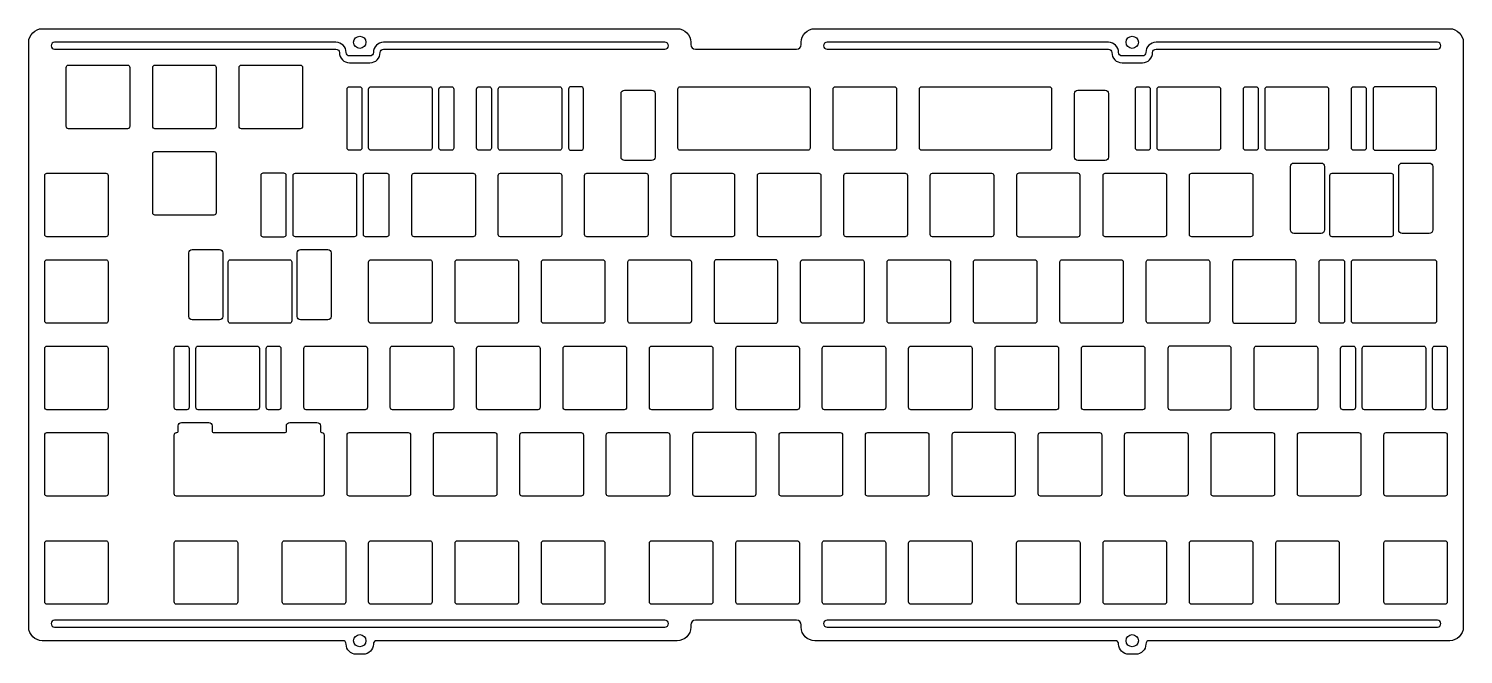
# Model space of a CAD drawing. Header units: millimetres. Extents: x -315 to 1, y -8 to 129.
import ezdxf

# ---------------------------------------------------------------- set-up
doc = ezdxf.new("R2010")
doc.units = ezdxf.units.MM
doc.layers.get('0').update_dxf_attribs({"linetype": 'CONTINUOUS'})

msp = doc.modelspace()

# ---------------------------------------------------------------- linework, layer by layer
for points in [[(-239.3255, -6.2495, -0.414213562), (-241.5755, -8.4995), (-243.0755, -8.4995, -0.414213562), (-245.3255, -6.2495, 0.414213562), (-246.0755, -5.4995), (-312.325, -5.4995, -0.414213562), (-315.325, -2.4995), (-315.325, 126.3245, -0.414213562), (-312.325, 129.3245), (-172.3255, 129.3245, -0.414213562), (-169.3255, 126.3245), (-169.3255, 125.8245, 0.414213562), (-168.3255, 124.8245), (-145.9995, 124.8245, 0.414213562), (-144.9995, 125.8245), (-144.9995, 126.3245, -0.414213562), (-141.9995, 129.3245), (-1.9995, 129.3245, -0.414213562), (1.0005, 126.3245), (1.0005, -2.4995, -0.414213562), (-1.9995, -5.4995), (-68.2495, -5.4995, 0.414213562), (-68.9995, -6.2495, -0.414213562), (-71.2495, -8.4995), (-72.7495, -8.4995, -0.414213562), (-74.9995, -6.2495, 0.414213562), (-75.7495, -5.4995), (-141.9995, -5.4995, -0.414213562), (-144.9995, -2.4995), (-144.9995, -1.9995, 0.414213562), (-145.9995, -0.9995), (-168.3255, -0.9995, 0.414213562), (-169.3255, -1.9995), (-169.3255, -2.4995, -0.414213562), (-172.3255, -5.4995), (-238.5755, -5.4995, 0.414213562)], [(-244.5755, 121.8245), (-240.0755, 121.8245, 0.414213562), (-237.8255, 124.0745, -0.414213562), (-237.0755, 124.8245), (-175.0255, 124.8245, 1), (-175.0255, 126.3245), (-237.0755, 126.3245, 0.414213562), (-239.3255, 124.0745, -0.414213562), (-240.0755, 123.3245), (-244.5755, 123.3245, -0.414213562), (-245.3255, 124.0745, 0.414213562), (-247.5755, 126.3245), (-309.6255, 126.3245, 1), (-309.6255, 124.8245), (-247.5755, 124.8245, -0.414213562), (-246.8255, 124.0745, 0.414213562)], [(-66.7495, 124.8245), (-4.6995, 124.8245, 1), (-4.6995, 126.3245), (-66.7495, 126.3245, 0.414213562), (-68.9995, 124.0745, -0.414213562), (-69.7495, 123.3245), (-74.2495, 123.3245, -0.414213562), (-74.9995, 124.0745, 0.414213562), (-77.2495, 126.3245), (-139.2995, 126.3245, 1), (-139.2995, 124.8245), (-77.2495, 124.8245, -0.414213562), (-76.4995, 124.0745, 0.414213562), (-74.2495, 121.8245), (-69.7495, 121.8245, 0.414213562), (-67.4995, 124.0745, -0.414213562)], [(-293.0375, 107.8, -0.414213562), (-293.5375, 107.3), (-306.5375, 107.3, -0.414213562), (-307.0375, 107.8), (-307.0375, 120.8, -0.414213562), (-306.5375, 121.3), (-293.5375, 121.3, -0.414213562), (-293.0375, 120.8)], [(-287.4875, 107.3, -0.414213562), (-287.9875, 107.8), (-287.9875, 120.8, -0.414213562), (-287.4875, 121.3), (-274.4875, 121.3, -0.414213562), (-273.9875, 120.8), (-273.9875, 107.8, -0.414213562), (-274.4875, 107.3)], [(-254.9375, 107.8, -0.414213562), (-255.4375, 107.3), (-268.4375, 107.3, -0.414213562), (-268.9375, 107.8), (-268.9375, 120.8, -0.414213562), (-268.4375, 121.3), (-255.4375, 121.3, -0.414213562), (-254.9375, 120.8)], [(-241.8625, 103.0375, -0.414213562), (-242.3625, 102.5375), (-244.625, 102.5375, -0.414213562), (-245.125, 103.0375), (-245.125, 116.0375, -0.414213562), (-244.625, 116.5375), (-242.3625, 116.5375, -0.414213562), (-241.8625, 116.0375)], [(-226.3625, 103.0375, -0.414213562), (-226.8625, 102.5375), (-239.8625, 102.5375, -0.414213562), (-240.3625, 103.0375), (-240.3625, 116.0375, -0.414213562), (-239.8625, 116.5375), (-226.8625, 116.5375, -0.414213562), (-226.3625, 116.0375)], [(-224.3625, 102.5375, -0.414213562), (-224.8625, 103.0375), (-224.8625, 116.0375, -0.414213562), (-224.3625, 116.5375), (-222.1, 116.5375, -0.414213562), (-221.6, 116.0375), (-221.6, 103.0375, -0.414213562), (-222.1, 102.5375)], [(-213.2875, 103.0375, -0.414213562), (-213.7875, 102.5375), (-216.05, 102.5375, -0.414213562), (-216.55, 103.0375), (-216.55, 116.0375, -0.414213562), (-216.05, 116.5375), (-213.7875, 116.5375, -0.414213562), (-213.2875, 116.0375)], [(-197.7875, 103.0375, -0.414213562), (-198.2875, 102.5375), (-211.2875, 102.5375, -0.414213562), (-211.7875, 103.0375), (-211.7875, 116.0375, -0.414213562), (-211.2875, 116.5375), (-198.2875, 116.5375, -0.414213562), (-197.7875, 116.0375)], [(-193.025, 103.0375), (-193.025, 116.0375, 0.414213562), (-193.525, 116.5375), (-195.7875, 116.5375, 0.414213562), (-196.2875, 116.0375), (-196.2875, 103.0375, 0.414213562), (-195.7875, 102.5375), (-193.525, 102.5375, 0.414213562)], [(-184.71875, 115.0375, -0.414213562), (-183.96875, 115.7875), (-177.96875, 115.7875, -0.414213562), (-177.21875, 115.0375), (-177.21875, 101.0375, -0.414213562), (-177.96875, 100.2875), (-183.96875, 100.2875, -0.414213562), (-184.71875, 101.0375)], [(-172.16875, 116.0375, -0.414213562), (-171.66875, 116.5375), (-143.51875, 116.5375, -0.414213562), (-143.01875, 116.0375), (-143.01875, 103.0375, -0.414213562), (-143.51875, 102.5375), (-171.66875, 102.5375, -0.414213562), (-172.16875, 103.0375)], [(-137.46875, 102.5375, -0.414213562), (-137.96875, 103.0375), (-137.96875, 116.0375, -0.414213562), (-137.46875, 116.5375), (-124.46875, 116.5375, -0.414213562), (-123.96875, 116.0375), (-123.96875, 103.0375, -0.414213562), (-124.46875, 102.5375)], [(-118.91875, 116.0375, -0.414213562), (-118.41875, 116.5375), (-90.26875, 116.5375, -0.414213562), (-89.76875, 116.0375), (-89.76875, 103.0375, -0.414213562), (-90.26875, 102.5375), (-118.41875, 102.5375, -0.414213562), (-118.91875, 103.0375)], [(-84.71875, 115.0375, -0.414213562), (-83.96875, 115.7875), (-77.96875, 115.7875, -0.414213562), (-77.21875, 115.0375), (-77.21875, 101.0375, -0.414213562), (-77.96875, 100.2875), (-83.96875, 100.2875, -0.414213562), (-84.71875, 101.0375)], [(-70.79375, 102.5375, -0.414213562), (-71.29375, 103.0375), (-71.29375, 116.0375, -0.414213562), (-70.79375, 116.5375), (-68.53125, 116.5375, -0.414213562), (-68.03125, 116.0375), (-68.03125, 103.0375, -0.414213562), (-68.53125, 102.5375)], [(-52.53125, 103.0375, -0.414213562), (-53.03125, 102.5375), (-66.03125, 102.5375, -0.414213562), (-66.53125, 103.0375), (-66.53125, 116.0375, -0.414213562), (-66.03125, 116.5375), (-53.03125, 116.5375, -0.414213562), (-52.53125, 116.0375)], [(-46.98125, 102.5375, -0.414213562), (-47.48125, 103.0375), (-47.48125, 116.0375, -0.414213562), (-46.98125, 116.5375), (-44.71875, 116.5375, -0.414213562), (-44.21875, 116.0375), (-44.21875, 103.0375, -0.414213562), (-44.71875, 102.5375)], [(-28.71875, 103.0375, -0.414213562), (-29.21875, 102.5375), (-42.21875, 102.5375, -0.414213562), (-42.71875, 103.0375), (-42.71875, 116.0375, -0.414213562), (-42.21875, 116.5375), (-29.21875, 116.5375, -0.414213562), (-28.71875, 116.0375)], [(-23.16875, 102.5375, -0.414213562), (-23.66875, 103.0375), (-23.66875, 116.0375, -0.414213562), (-23.16875, 116.5375), (-20.90625, 116.5375, -0.414213562), (-20.40625, 116.0375), (-20.40625, 103.0375, -0.414213562), (-20.90625, 102.5375)], [(-4.90625, 103.0375), (-4.90625, 116.0375, 0.414213562), (-5.40625, 116.5375), (-18.40625, 116.5375, 0.414213562), (-18.90625, 116.0375), (-18.90625, 103.0375, 0.414213562), (-18.40625, 102.5375), (-5.40625, 102.5375, 0.414213562)], [(-273.9875, 88.75, -0.414213562), (-274.4875, 88.25), (-287.4875, 88.25, -0.414213562), (-287.9875, 88.75), (-287.9875, 101.75, -0.414213562), (-287.4875, 102.25), (-274.4875, 102.25, -0.414213562), (-273.9875, 101.75)], [(-29.61925, 84.9875, -0.414213562), (-30.36925, 84.2375), (-36.36925, 84.2375, -0.414213562), (-37.11925, 84.9875), (-37.11925, 98.9875, -0.414213562), (-36.36925, 99.7375), (-30.36925, 99.7375, -0.414213562), (-29.61925, 98.9875)], [(-5.74325, 84.9875, -0.414213562), (-6.49325, 84.2375), (-12.49325, 84.2375, -0.414213562), (-13.24325, 84.9875), (-13.24325, 98.9875, -0.414213562), (-12.49325, 99.7375), (-6.49325, 99.7375, -0.414213562), (-5.74325, 98.9875)], [(-297.8, 83.9875, -0.414213562), (-298.3, 83.4875), (-311.3, 83.4875, -0.414213562), (-311.8, 83.9875), (-311.8, 96.9875, -0.414213562), (-311.3, 97.4875), (-298.3, 97.4875, -0.414213562), (-297.8, 96.9875)], [(-259.03125, 97.4875), (-263.67505, 97.4875, 0.414213562), (-264.17505, 96.9875), (-264.17505, 83.9875, 0.414213562), (-263.67505, 83.4875), (-259.03125, 83.4875, 0.414213562), (-258.53125, 83.9875), (-258.53125, 96.9875, 0.414213562)], [(-243.03125, 83.9875, -0.414213562), (-243.53125, 83.4875), (-256.53125, 83.4875, -0.414213562), (-257.03125, 83.9875), (-257.03125, 96.9875, -0.414213562), (-256.53125, 97.4875), (-243.53125, 97.4875, -0.414213562), (-243.03125, 96.9875)], [(-241.03125, 83.4875, -0.414213562), (-241.53125, 83.9875), (-241.53125, 96.9875, -0.414213562), (-241.03125, 97.4875), (-236.38745, 97.4875, -0.414213562), (-235.88745, 96.9875), (-235.88745, 83.9875, -0.414213562), (-236.38745, 83.4875)], [(-216.8375, 83.9875, -0.414213562), (-217.3375, 83.4875), (-230.3375, 83.4875, -0.414213562), (-230.8375, 83.9875), (-230.8375, 96.9875, -0.414213562), (-230.3375, 97.4875), (-217.3375, 97.4875, -0.414213562), (-216.8375, 96.9875)], [(-197.7875, 83.9875, -0.414213562), (-198.2875, 83.4875), (-211.2875, 83.4875, -0.414213562), (-211.7875, 83.9875), (-211.7875, 96.9875, -0.414213562), (-211.2875, 97.4875), (-198.2875, 97.4875, -0.414213562), (-197.7875, 96.9875)], [(-178.7375, 83.9875, -0.414213562), (-179.2375, 83.4875), (-192.2375, 83.4875, -0.414213562), (-192.7375, 83.9875), (-192.7375, 96.9875, -0.414213562), (-192.2375, 97.4875), (-179.2375, 97.4875, -0.414213562), (-178.7375, 96.9875)], [(-159.6875, 83.9875, -0.414213562), (-160.1875, 83.4875), (-173.1875, 83.4875, -0.414213562), (-173.6875, 83.9875), (-173.6875, 96.9875, -0.414213562), (-173.1875, 97.4875), (-160.1875, 97.4875, -0.414213562), (-159.6875, 96.9875)], [(-154.1375, 83.4875, -0.414213562), (-154.6375, 83.9875), (-154.6375, 96.9875, -0.414213562), (-154.1375, 97.4875), (-141.1375, 97.4875, -0.414213562), (-140.6375, 96.9875), (-140.6375, 83.9875, -0.414213562), (-141.1375, 83.4875)], [(-121.5875, 83.9875, -0.414213562), (-122.0875, 83.4875), (-135.0875, 83.4875, -0.414213562), (-135.5875, 83.9875), (-135.5875, 96.9875, -0.414213562), (-135.0875, 97.4875), (-122.0875, 97.4875, -0.414213562), (-121.5875, 96.9875)], [(-102.5375, 83.9875, -0.414213562), (-103.0375, 83.4875), (-116.0375, 83.4875, -0.414213562), (-116.5375, 83.9875), (-116.5375, 96.9875, -0.414213562), (-116.0375, 97.4875), (-103.0375, 97.4875, -0.414213562), (-102.5375, 96.9875)], [(-83.4875, 83.9875), (-83.4875, 96.9875, 0.414213562), (-83.9875, 97.4875), (-96.9875, 97.4875, 0.414213562), (-97.4875, 96.9875), (-97.4875, 83.9875, 0.414213562), (-96.9875, 83.4875), (-83.9875, 83.4875, 0.414213562)], [(-64.4375, 83.9875, -0.414213562), (-64.9375, 83.4875), (-77.9375, 83.4875, -0.414213562), (-78.4375, 83.9875), (-78.4375, 96.9875, -0.414213562), (-77.9375, 97.4875), (-64.9375, 97.4875, -0.414213562), (-64.4375, 96.9875)], [(-45.3875, 83.9875, -0.414213562), (-45.8875, 83.4875), (-58.8875, 83.4875, -0.414213562), (-59.3875, 83.9875), (-59.3875, 96.9875, -0.414213562), (-58.8875, 97.4875), (-45.8875, 97.4875, -0.414213562), (-45.3875, 96.9875)], [(-14.43125, 83.9875, -0.414213562), (-14.93125, 83.4875), (-27.93125, 83.4875, -0.414213562), (-28.43125, 83.9875), (-28.43125, 96.9875, -0.414213562), (-27.93125, 97.4875), (-14.93125, 97.4875, -0.414213562), (-14.43125, 96.9875)], [(-272.50675, 65.9375, -0.414213562), (-273.25675, 65.1875), (-279.25675, 65.1875, -0.414213562), (-280.00675, 65.9375), (-280.00675, 79.9375, -0.414213562), (-279.25675, 80.6875), (-273.25675, 80.6875, -0.414213562), (-272.50675, 79.9375)], [(-248.63075, 65.9375, -0.414213562), (-249.38075, 65.1875), (-255.38075, 65.1875, -0.414213562), (-256.13075, 65.9375), (-256.13075, 79.9375, -0.414213562), (-255.38075, 80.6875), (-249.38075, 80.6875, -0.414213562), (-248.63075, 79.9375)], [(-297.8, 64.9375, -0.414213562), (-298.3, 64.4375), (-311.3, 64.4375, -0.414213562), (-311.8, 64.9375), (-311.8, 77.9375, -0.414213562), (-311.3, 78.4375), (-298.3, 78.4375, -0.414213562), (-297.8, 77.9375)], [(-257.31875, 64.9375, -0.414213562), (-257.81875, 64.4375), (-270.81875, 64.4375, -0.414213562), (-271.31875, 64.9375), (-271.31875, 77.9375, -0.414213562), (-270.81875, 78.4375), (-257.81875, 78.4375, -0.414213562), (-257.31875, 77.9375)], [(-239.8625, 64.4375, -0.414213562), (-240.3625, 64.9375), (-240.3625, 77.9375, -0.414213562), (-239.8625, 78.4375), (-226.8625, 78.4375, -0.414213562), (-226.3625, 77.9375), (-226.3625, 64.9375, -0.414213562), (-226.8625, 64.4375)], [(-207.3125, 64.9375, -0.414213562), (-207.8125, 64.4375), (-220.8125, 64.4375, -0.414213562), (-221.3125, 64.9375), (-221.3125, 77.9375, -0.414213562), (-220.8125, 78.4375), (-207.8125, 78.4375, -0.414213562), (-207.3125, 77.9375)], [(-188.2625, 64.9375, -0.414213562), (-188.7625, 64.4375), (-201.7625, 64.4375, -0.414213562), (-202.2625, 64.9375), (-202.2625, 77.9375, -0.414213562), (-201.7625, 78.4375), (-188.7625, 78.4375, -0.414213562), (-188.2625, 77.9375)], [(-182.7125, 64.4375, -0.414213562), (-183.2125, 64.9375), (-183.2125, 77.9375, -0.414213562), (-182.7125, 78.4375), (-169.7125, 78.4375, -0.414213562), (-169.2125, 77.9375), (-169.2125, 64.9375, -0.414213562), (-169.7125, 64.4375)], [(-150.1625, 64.9375), (-150.1625, 77.9375, 0.414213562), (-150.6625, 78.4375), (-163.6625, 78.4375, 0.414213562), (-164.1625, 77.9375), (-164.1625, 64.9375, 0.414213562), (-163.6625, 64.4375), (-150.6625, 64.4375, 0.414213562)], [(-131.1125, 64.9375, -0.414213562), (-131.6125, 64.4375), (-144.6125, 64.4375, -0.414213562), (-145.1125, 64.9375), (-145.1125, 77.9375, -0.414213562), (-144.6125, 78.4375), (-131.6125, 78.4375, -0.414213562), (-131.1125, 77.9375)], [(-112.0625, 64.9375, -0.414213562), (-112.5625, 64.4375), (-125.5625, 64.4375, -0.414213562), (-126.0625, 64.9375), (-126.0625, 77.9375, -0.414213562), (-125.5625, 78.4375), (-112.5625, 78.4375, -0.414213562), (-112.0625, 77.9375)], [(-93.0125, 64.9375, -0.414213562), (-93.5125, 64.4375), (-106.5125, 64.4375, -0.414213562), (-107.0125, 64.9375), (-107.0125, 77.9375, -0.414213562), (-106.5125, 78.4375), (-93.5125, 78.4375, -0.414213562), (-93.0125, 77.9375)], [(-73.9625, 64.9375, -0.414213562), (-74.4625, 64.4375), (-87.4625, 64.4375, -0.414213562), (-87.9625, 64.9375), (-87.9625, 77.9375, -0.414213562), (-87.4625, 78.4375), (-74.4625, 78.4375, -0.414213562), (-73.9625, 77.9375)], [(-54.9125, 64.9375, -0.414213562), (-55.4125, 64.4375), (-68.4125, 64.4375, -0.414213562), (-68.9125, 64.9375), (-68.9125, 77.9375, -0.414213562), (-68.4125, 78.4375), (-55.4125, 78.4375, -0.414213562), (-54.9125, 77.9375)], [(-35.8625, 64.9375), (-35.8625, 77.9375, 0.414213562), (-36.3625, 78.4375), (-49.3625, 78.4375, 0.414213562), (-49.8625, 77.9375), (-49.8625, 64.9375, 0.414213562), (-49.3625, 64.4375), (-36.3625, 64.4375, 0.414213562)], [(-30.3125, 64.4375, -0.414213562), (-30.8125, 64.9375), (-30.8125, 77.9375, -0.414213562), (-30.3125, 78.4375), (-25.66875, 78.4375, -0.414213562), (-25.16875, 77.9375), (-25.16875, 64.9375, -0.414213562), (-25.66875, 64.4375)], [(-4.90625, 64.9375, -0.414213562), (-5.40625, 64.4375), (-23.16875, 64.4375, -0.414213562), (-23.66875, 64.9375), (-23.66875, 77.9375, -0.414213562), (-23.16875, 78.4375), (-5.40625, 78.4375, -0.414213562), (-4.90625, 77.9375)], [(-311.3, 45.3875, -0.414213562), (-311.8, 45.8875), (-311.8, 58.8875, -0.414213562), (-311.3, 59.3875), (-298.3, 59.3875, -0.414213562), (-297.8, 58.8875), (-297.8, 45.8875, -0.414213562), (-298.3, 45.3875)], [(-279.9625, 45.8875, -0.414213562), (-280.4625, 45.3875), (-282.725, 45.3875, -0.414213562), (-283.225, 45.8875), (-283.225, 58.8875, -0.414213562), (-282.725, 59.3875), (-280.4625, 59.3875, -0.414213562), (-279.9625, 58.8875)], [(-264.4625, 45.8875, -0.414213562), (-264.9625, 45.3875), (-277.9625, 45.3875, -0.414213562), (-278.4625, 45.8875), (-278.4625, 58.8875, -0.414213562), (-277.9625, 59.3875), (-264.9625, 59.3875, -0.414213562), (-264.4625, 58.8875)], [(-259.7, 45.8875, -0.414213562), (-260.2, 45.3875), (-262.4625, 45.3875, -0.414213562), (-262.9625, 45.8875), (-262.9625, 58.8875, -0.414213562), (-262.4625, 59.3875), (-260.2, 59.3875, -0.414213562), (-259.7, 58.8875)], [(-240.65, 45.8875, -0.414213562), (-241.15, 45.3875), (-254.15, 45.3875, -0.414213562), (-254.65, 45.8875), (-254.65, 58.8875, -0.414213562), (-254.15, 59.3875), (-241.15, 59.3875, -0.414213562), (-240.65, 58.8875)], [(-235.1, 45.3875, -0.414213562), (-235.6, 45.8875), (-235.6, 58.8875, -0.414213562), (-235.1, 59.3875), (-222.1, 59.3875, -0.414213562), (-221.6, 58.8875), (-221.6, 45.8875, -0.414213562), (-222.1, 45.3875)], [(-216.05, 45.3875, -0.414213562), (-216.55, 45.8875), (-216.55, 58.8875, -0.414213562), (-216.05, 59.3875), (-203.05, 59.3875, -0.414213562), (-202.55, 58.8875), (-202.55, 45.8875, -0.414213562), (-203.05, 45.3875)], [(-183.5, 45.8875, -0.414213562), (-184, 45.3875), (-197, 45.3875, -0.414213562), (-197.5, 45.8875), (-197.5, 58.8875, -0.414213562), (-197, 59.3875), (-184, 59.3875, -0.414213562), (-183.5, 58.8875)], [(-164.45, 45.8875, -0.414213562), (-164.95, 45.3875), (-177.95, 45.3875, -0.414213562), (-178.45, 45.8875), (-178.45, 58.8875, -0.414213562), (-177.95, 59.3875), (-164.95, 59.3875, -0.414213562), (-164.45, 58.8875)], [(-145.4, 45.8875, -0.414213562), (-145.9, 45.3875), (-158.9, 45.3875, -0.414213562), (-159.4, 45.8875), (-159.4, 58.8875, -0.414213562), (-158.9, 59.3875), (-145.9, 59.3875, -0.414213562), (-145.4, 58.8875)], [(-126.35, 45.8875, -0.414213562), (-126.85, 45.3875), (-139.85, 45.3875, -0.414213562), (-140.35, 45.8875), (-140.35, 58.8875, -0.414213562), (-139.85, 59.3875), (-126.85, 59.3875, -0.414213562), (-126.35, 58.8875)], [(-120.8, 45.3875, -0.414213562), (-121.3, 45.8875), (-121.3, 58.8875, -0.414213562), (-120.8, 59.3875), (-107.8, 59.3875, -0.414213562), (-107.3, 58.8875), (-107.3, 45.8875, -0.414213562), (-107.8, 45.3875)], [(-88.25, 45.8875, -0.414213562), (-88.75, 45.3875), (-101.75, 45.3875, -0.414213562), (-102.25, 45.8875), (-102.25, 58.8875, -0.414213562), (-101.75, 59.3875), (-88.75, 59.3875, -0.414213562), (-88.25, 58.8875)], [(-69.2, 45.8875, -0.414213562), (-69.7, 45.3875), (-82.7, 45.3875, -0.414213562), (-83.2, 45.8875), (-83.2, 58.8875, -0.414213562), (-82.7, 59.3875), (-69.7, 59.3875, -0.414213562), (-69.2, 58.8875)], [(-50.15, 45.8875), (-50.15, 58.8875, 0.414213562), (-50.65, 59.3875), (-63.65, 59.3875, 0.414213562), (-64.15, 58.8875), (-64.15, 45.8875, 0.414213562), (-63.65, 45.3875), (-50.65, 45.3875, 0.414213562)], [(-31.1, 45.8875, -0.414213562), (-31.6, 45.3875), (-44.6, 45.3875, -0.414213562), (-45.1, 45.8875), (-45.1, 58.8875, -0.414213562), (-44.6, 59.3875), (-31.6, 59.3875, -0.414213562), (-31.1, 58.8875)], [(-22.7875, 45.8875, -0.414213562), (-23.2875, 45.3875), (-25.55, 45.3875, -0.414213562), (-26.05, 45.8875), (-26.05, 58.8875, -0.414213562), (-25.55, 59.3875), (-23.2875, 59.3875, -0.414213562), (-22.7875, 58.8875)], [(-7.2875, 45.8875, -0.414213562), (-7.7875, 45.3875), (-20.7875, 45.3875, -0.414213562), (-21.2875, 45.8875), (-21.2875, 58.8875, -0.414213562), (-20.7875, 59.3875), (-7.7875, 59.3875, -0.414213562), (-7.2875, 58.8875)], [(-2.525, 45.8875, -0.414213562), (-3.025, 45.3875), (-5.2875, 45.3875, -0.414213562), (-5.7875, 45.8875), (-5.7875, 58.8875, -0.414213562), (-5.2875, 59.3875), (-3.025, 59.3875, -0.414213562), (-2.525, 58.8875)], [(-283.225, 39.8375, -0.414213562), (-282.725, 40.3375), (-282.638, 40.3375, 0.414213562), (-282.388, 40.5875), (-282.388, 41.8375, -0.414213562), (-281.638, 42.5875), (-275.638, 42.5875, -0.414213562), (-274.888, 41.8375), (-274.888, 40.5875, 0.414213562), (-274.638, 40.3375), (-258.762, 40.3375, 0.414213562), (-258.512, 40.5875), (-258.512, 41.8375, -0.414213562), (-257.762, 42.5875), (-251.762, 42.5875, -0.414213562), (-251.012, 41.8375), (-251.012, 40.5875, 0.414213562), (-250.762, 40.3375), (-250.675, 40.3375, -0.414213562), (-250.175, 39.8375), (-250.175, 26.8375, -0.414213562), (-250.675, 26.3375), (-282.725, 26.3375, -0.414213562), (-283.225, 26.8375)], [(-297.8, 26.8375, -0.414213562), (-298.3, 26.3375), (-311.3, 26.3375, -0.414213562), (-311.8, 26.8375), (-311.8, 39.8375, -0.414213562), (-311.3, 40.3375), (-298.3, 40.3375, -0.414213562), (-297.8, 39.8375)], [(-231.125, 26.8375, -0.414213562), (-231.625, 26.3375), (-244.625, 26.3375, -0.414213562), (-245.125, 26.8375), (-245.125, 39.8375, -0.414213562), (-244.625, 40.3375), (-231.625, 40.3375, -0.414213562), (-231.125, 39.8375)], [(-212.075, 26.8375, -0.414213562), (-212.575, 26.3375), (-225.575, 26.3375, -0.414213562), (-226.075, 26.8375), (-226.075, 39.8375, -0.414213562), (-225.575, 40.3375), (-212.575, 40.3375, -0.414213562), (-212.075, 39.8375)], [(-193.025, 26.8375, -0.414213562), (-193.525, 26.3375), (-206.525, 26.3375, -0.414213562), (-207.025, 26.8375), (-207.025, 39.8375, -0.414213562), (-206.525, 40.3375), (-193.525, 40.3375, -0.414213562), (-193.025, 39.8375)], [(-173.975, 26.8375, -0.414213562), (-174.475, 26.3375), (-187.475, 26.3375, -0.414213562), (-187.975, 26.8375), (-187.975, 39.8375, -0.414213562), (-187.475, 40.3375), (-174.475, 40.3375, -0.414213562), (-173.975, 39.8375)], [(-154.925, 26.8375), (-154.925, 39.8375, 0.414213562), (-155.425, 40.3375), (-168.425, 40.3375, 0.414213562), (-168.925, 39.8375), (-168.925, 26.8375, 0.414213562), (-168.425, 26.3375), (-155.425, 26.3375, 0.414213562)], [(-135.875, 26.8375, -0.414213562), (-136.375, 26.3375), (-149.375, 26.3375, -0.414213562), (-149.875, 26.8375), (-149.875, 39.8375, -0.414213562), (-149.375, 40.3375), (-136.375, 40.3375, -0.414213562), (-135.875, 39.8375)], [(-116.825, 26.8375, -0.414213562), (-117.325, 26.3375), (-130.325, 26.3375, -0.414213562), (-130.825, 26.8375), (-130.825, 39.8375, -0.414213562), (-130.325, 40.3375), (-117.325, 40.3375, -0.414213562), (-116.825, 39.8375)], [(-97.775, 26.8375), (-97.775, 39.8375, 0.414213562), (-98.275, 40.3375), (-111.275, 40.3375, 0.414213562), (-111.775, 39.8375), (-111.775, 26.8375, 0.414213562), (-111.275, 26.3375), (-98.275, 26.3375, 0.414213562)], [(-78.725, 26.8375, -0.414213562), (-79.225, 26.3375), (-92.225, 26.3375, -0.414213562), (-92.725, 26.8375), (-92.725, 39.8375, -0.414213562), (-92.225, 40.3375), (-79.225, 40.3375, -0.414213562), (-78.725, 39.8375)], [(-59.675, 26.8375, -0.414213562), (-60.175, 26.3375), (-73.175, 26.3375, -0.414213562), (-73.675, 26.8375), (-73.675, 39.8375, -0.414213562), (-73.175, 40.3375), (-60.175, 40.3375, -0.414213562), (-59.675, 39.8375)], [(-40.625, 26.8375, -0.414213562), (-41.125, 26.3375), (-54.125, 26.3375, -0.414213562), (-54.625, 26.8375), (-54.625, 39.8375, -0.414213562), (-54.125, 40.3375), (-41.125, 40.3375, -0.414213562), (-40.625, 39.8375)], [(-21.575, 26.8375, -0.414213562), (-22.075, 26.3375), (-35.075, 26.3375, -0.414213562), (-35.575, 26.8375), (-35.575, 39.8375, -0.414213562), (-35.075, 40.3375), (-22.075, 40.3375, -0.414213562), (-21.575, 39.8375)], [(-2.525, 26.8375, -0.414213562), (-3.025, 26.3375), (-16.025, 26.3375, -0.414213562), (-16.525, 26.8375), (-16.525, 39.8375, -0.414213562), (-16.025, 40.3375), (-3.025, 40.3375, -0.414213562), (-2.525, 39.8375)], [(-311.3, 2.525, -0.414213562), (-311.8, 3.025), (-311.8, 16.025, -0.414213562), (-311.3, 16.525), (-298.3, 16.525, -0.414213562), (-297.8, 16.025), (-297.8, 3.025, -0.414213562), (-298.3, 2.525)], [(-269.225, 3.025, -0.414213562), (-269.725, 2.525), (-282.725, 2.525, -0.414213562), (-283.225, 3.025), (-283.225, 16.025, -0.414213562), (-282.725, 16.525), (-269.725, 16.525, -0.414213562), (-269.225, 16.025)], [(-245.4125, 3.025, -0.414213562), (-245.9125, 2.525), (-258.9125, 2.525, -0.414213562), (-259.4125, 3.025), (-259.4125, 16.025, -0.414213562), (-258.9125, 16.525), (-245.9125, 16.525, -0.414213562), (-245.4125, 16.025)], [(-226.3625, 3.025, -0.414213562), (-226.8625, 2.525), (-239.8625, 2.525, -0.414213562), (-240.3625, 3.025), (-240.3625, 16.025, -0.414213562), (-239.8625, 16.525), (-226.8625, 16.525, -0.414213562), (-226.3625, 16.025)], [(-207.3125, 3.025, -0.414213562), (-207.8125, 2.525), (-220.8125, 2.525, -0.414213562), (-221.3125, 3.025), (-221.3125, 16.025, -0.414213562), (-220.8125, 16.525), (-207.8125, 16.525, -0.414213562), (-207.3125, 16.025)], [(-188.2625, 3.025, -0.414213562), (-188.7625, 2.525), (-201.7625, 2.525, -0.414213562), (-202.2625, 3.025), (-202.2625, 16.025, -0.414213562), (-201.7625, 16.525), (-188.7625, 16.525, -0.414213562), (-188.2625, 16.025)], [(-164.45, 3.025, -0.414213562), (-164.95, 2.525), (-177.95, 2.525, -0.414213562), (-178.45, 3.025), (-178.45, 16.025, -0.414213562), (-177.95, 16.525), (-164.95, 16.525, -0.414213562), (-164.45, 16.025)], [(-158.9, 2.525, -0.414213562), (-159.4, 3.025), (-159.4, 16.025, -0.414213562), (-158.9, 16.525), (-145.9, 16.525, -0.414213562), (-145.4, 16.025), (-145.4, 3.025, -0.414213562), (-145.9, 2.525)], [(-126.35, 3.025, -0.414213562), (-126.85, 2.525), (-139.85, 2.525, -0.414213562), (-140.35, 3.025), (-140.35, 16.025, -0.414213562), (-139.85, 16.525), (-126.85, 16.525, -0.414213562), (-126.35, 16.025)], [(-107.3, 3.025, -0.414213562), (-107.8, 2.525), (-120.8, 2.525, -0.414213562), (-121.3, 3.025), (-121.3, 16.025, -0.414213562), (-120.8, 16.525), (-107.8, 16.525, -0.414213562), (-107.3, 16.025)], [(-83.4875, 3.025, -0.414213562), (-83.9875, 2.525), (-96.9875, 2.525, -0.414213562), (-97.4875, 3.025), (-97.4875, 16.025, -0.414213562), (-96.9875, 16.525), (-83.9875, 16.525, -0.414213562), (-83.4875, 16.025)], [(-64.4375, 3.025, -0.414213562), (-64.9375, 2.525), (-77.9375, 2.525, -0.414213562), (-78.4375, 3.025), (-78.4375, 16.025, -0.414213562), (-77.9375, 16.525), (-64.9375, 16.525, -0.414213562), (-64.4375, 16.025)], [(-45.3875, 3.025, -0.414213562), (-45.8875, 2.525), (-58.8875, 2.525, -0.414213562), (-59.3875, 3.025), (-59.3875, 16.025, -0.414213562), (-58.8875, 16.525), (-45.8875, 16.525, -0.414213562), (-45.3875, 16.025)], [(-26.3375, 3.025, -0.414213562), (-26.8375, 2.525), (-39.8375, 2.525, -0.414213562), (-40.3375, 3.025), (-40.3375, 16.025, -0.414213562), (-39.8375, 16.525), (-26.8375, 16.525, -0.414213562), (-26.3375, 16.025)], [(-2.525, 3.025, -0.414213562), (-3.025, 2.525), (-16.025, 2.525, -0.414213562), (-16.525, 3.025), (-16.525, 16.025, -0.414213562), (-16.025, 16.525), (-3.025, 16.525, -0.414213562), (-2.525, 16.025)], [(-175.0235, -0.9995), (-309.6235, -0.9995, 1), (-309.6235, -2.4995), (-175.0235, -2.4995, 1)], [(-4.6995, -0.9995), (-139.2995, -0.9995, 1), (-139.2995, -2.4995), (-4.6995, -2.4995, 1)]]:
    msp.add_lwpolyline(points, format="xyb", close=True)
for centre in [(-242.3255, 126.3245), (-71.9995, 126.3245), (-242.3255, -5.4995), (-71.9995, -5.4995)]:
    msp.add_circle(centre, 1.35)

doc.saveas('drawing.dxf')
